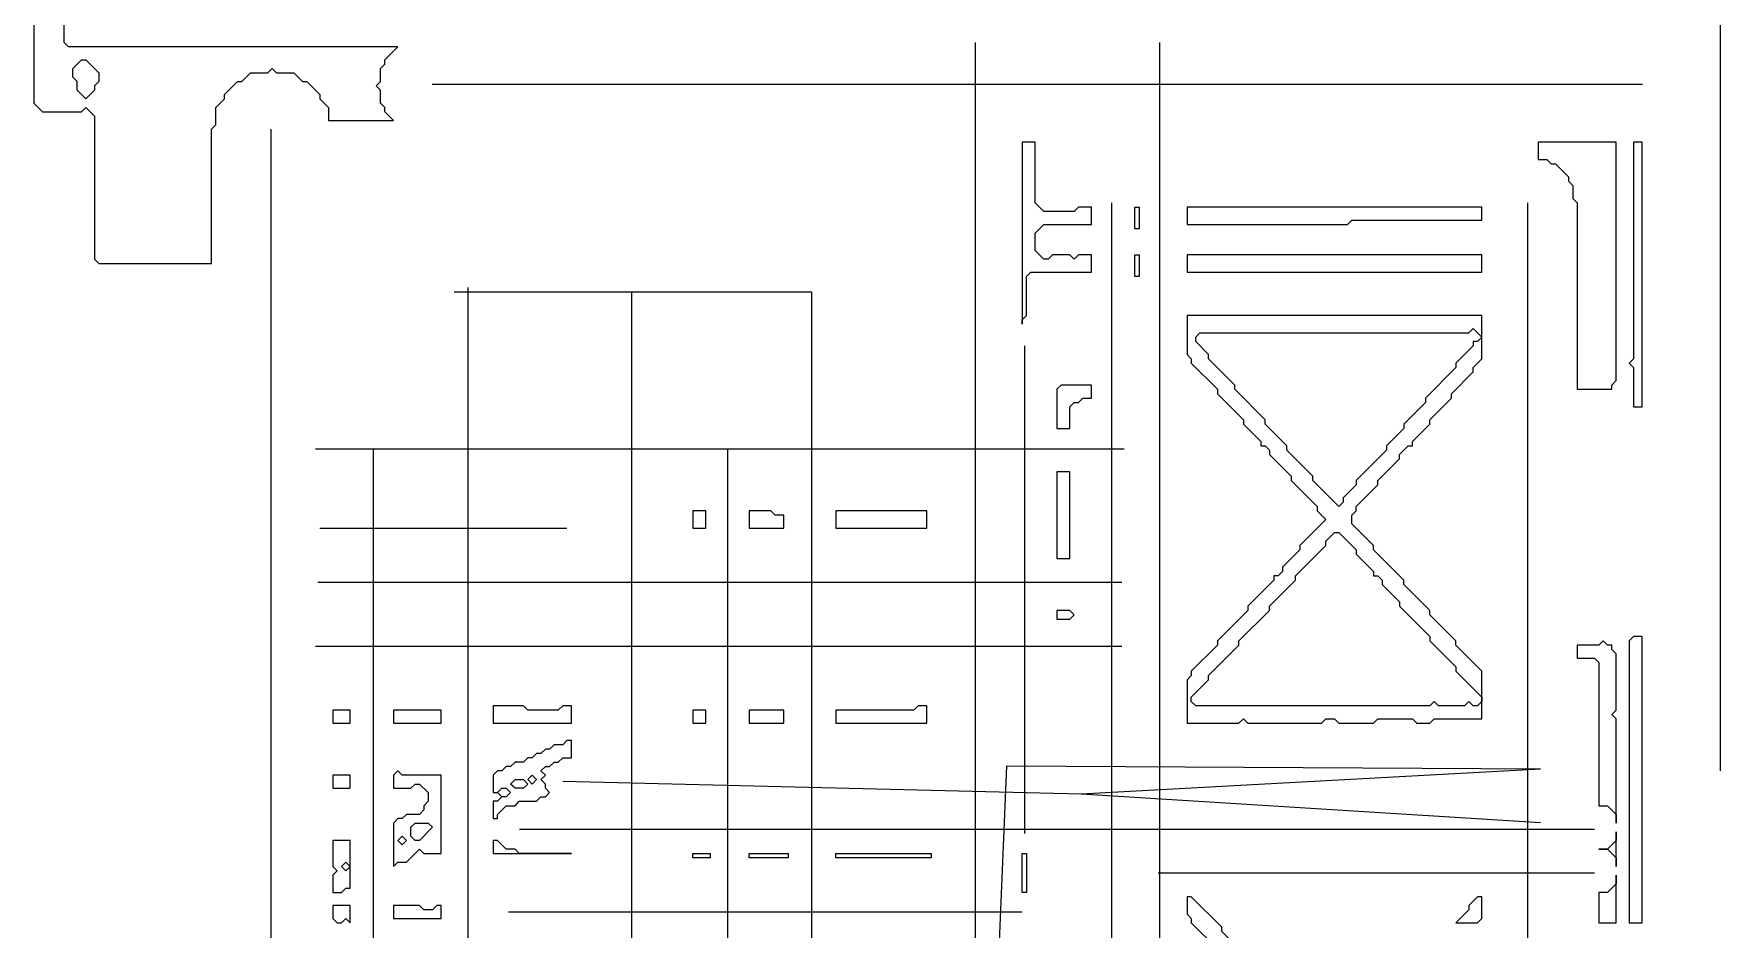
# Model space of a CAD drawing. Header units: millimetres. Extents: x 4 to 412, y 3 to 290.
# Drawn here: x 119.98 to 154.04, y 168.36 to 186.45 of the extents above; entities that cross this region are included whole.
import ezdxf

# ---------------------------------------------------------------- set-up
doc = ezdxf.new("R2010")
doc.units = ezdxf.units.MM
doc.layers.add('TRACE_STRAIGHT', color=5, linetype='Continuous', lineweight=0)
doc.layers.add('TRACE_TEXT_SYMBOL', color=6, linetype='Continuous', lineweight=0)

msp = doc.modelspace()

# ---------------------------------------------------------------- linework, layer by layer
at = {"layer": 'TRACE_STRAIGHT', "color": 5}
for p, q in [((154.043, 192.05), (154.043, 171.558)), ((138.992, 186.271), (138.992, 144.498)), ((142.714, 186.27), (142.714, 147.825)), ((128.024, 185.43), (152.475, 185.43)), ((124.768, 184.522), (124.768, 155.357)), ((141.75, 183.031), (141.75, 147.826)), ((150.152, 183.03), (150.152, 146.159)), ((128.472, 181.237), (135.685, 181.237)), ((128.742, 181.323), (128.742, 162.45)), ((132.051, 181.237), (132.051, 151.941)), ((135.685, 181.237), (135.685, 161.837)), ((139.988, 180.14), (139.988, 170.298)), ((125.668, 178.061), (142.001, 178.061)), ((126.835, 178.061), (126.835, 164.771)), ((133.989, 178.061), (133.989, 163.239)), ((125.757, 176.462), (130.748, 176.462)), ((125.713, 175.368), (141.958, 175.368)), ((125.669, 174.076), (141.958, 174.076)), ((130.663, 171.355), (141.133, 171.097)), ((139.293, 163.469), (139.634, 171.664)), ((139.634, 171.664), (150.409, 171.599)), ((141.133, 171.097), (150.409, 171.599)), ((141.133, 171.097), (150.409, 170.517)), ((129.786, 170.384), (151.504, 170.384)), ((142.692, 169.504), (151.504, 169.504)), ((129.566, 168.712), (139.944, 168.712))]:
    msp.add_line(p, q, dxfattribs=at)
at = {"layer": 'TRACE_TEXT_SYMBOL', "color": 6}
for points in [[(119.977, 187.146), (119.977, 185.045), (120.152, 184.869), (120.94, 184.869), (121.028, 184.957), (121.203, 184.782), (121.203, 181.892), (121.29, 181.804), (123.567, 181.804), (123.567, 184.519), (123.655, 184.607), (123.655, 184.957), (123.83, 185.132), (123.83, 185.22), (124.093, 185.482), (124.18, 185.482), (124.356, 185.658), (124.706, 185.658), (124.793, 185.745), (124.881, 185.658), (125.231, 185.658), (125.406, 185.482), (125.494, 185.482), (125.757, 185.22), (125.757, 185.132), (125.932, 184.957), (125.932, 184.694), (127.245, 184.694), (127.07, 184.869), (127.07, 184.957), (126.983, 185.045), (126.983, 185.307), (126.895, 185.395), (126.983, 185.482), (126.983, 185.745), (127.07, 185.833), (127.07, 185.92), (127.333, 186.183), (120.677, 186.183), (120.59, 186.271), (120.59, 187.146)], [(143.272, 180.753), (143.272, 179.965), (143.359, 179.878), (143.359, 179.79), (143.885, 179.265), (143.885, 179.177), (144.41, 178.652), (144.41, 178.564), (144.76, 178.214), (144.76, 178.126), (144.848, 178.126), (144.935, 178.039), (144.935, 177.951), (145.373, 177.513), (145.373, 177.426), (145.899, 176.9), (145.899, 176.813), (146.074, 176.637), (145.549, 176.112), (145.549, 176.024), (145.198, 175.674), (145.198, 175.587), (145.111, 175.499), (145.023, 175.499), (145.023, 175.411), (144.498, 174.886), (144.498, 174.798), (143.885, 174.185), (143.885, 174.098), (143.359, 173.572), (143.359, 173.485), (143.272, 173.397), (143.272, 172.521), (144.322, 172.521), (144.41, 172.609), (144.498, 172.521), (145.986, 172.521), (146.074, 172.609), (146.249, 172.609), (146.337, 172.521), (147.037, 172.521), (147.125, 172.609), (147.825, 172.609), (147.913, 172.521), (148.176, 172.521), (148.263, 172.609), (149.227, 172.609), (149.227, 173.572), (148.701, 174.098), (148.701, 174.185), (148.176, 174.711), (148.176, 174.798), (147.65, 175.324), (147.65, 175.411), (147.037, 176.024), (147.037, 176.112), (146.599, 176.55), (146.599, 176.725), (146.687, 176.813), (146.687, 176.9), (147.125, 177.338), (147.125, 177.426), (147.563, 177.863), (147.563, 177.951)], [(147.563, 177.951), (147.738, 178.126), (147.825, 178.126), (147.825, 178.214), (148.176, 178.564), (148.176, 178.652), (148.614, 179.089), (148.614, 179.177), (149.051, 179.615), (149.051, 179.703), (149.227, 179.878), (149.227, 180.753), (143.272, 180.753)]]:
    msp.add_lwpolyline(points, dxfattribs=at)
for points in [[(120.94, 185.92), (121.028, 185.92), (121.29, 185.658), (121.29, 185.482), (121.203, 185.395), (121.203, 185.307), (121.028, 185.132), (120.853, 185.307), (120.853, 185.482), (120.765, 185.57), (120.765, 185.745)], [(139.944, 184.256), (139.944, 180.578), (139.944, 180.666), (140.031, 180.753), (140.031, 181.542), (140.119, 181.629), (141.345, 181.629), (141.345, 181.979), (141.082, 181.979), (140.995, 181.892), (140.907, 181.979), (140.557, 181.979), (140.469, 181.892), (140.382, 181.892), (140.206, 182.067), (140.206, 182.417), (140.382, 182.592), (141.345, 182.592), (141.345, 182.943), (141.082, 182.943), (140.995, 182.855), (140.382, 182.855), (140.206, 183.03), (140.206, 184.256)], [(150.365, 184.256), (150.365, 183.906), (150.54, 183.906), (150.628, 183.818), (150.715, 183.818), (150.978, 183.556), (150.978, 183.468), (151.066, 183.381), (151.066, 183.118), (151.153, 183.03), (151.153, 179.265), (151.854, 179.265), (151.854, 179.352), (151.941, 179.44), (151.941, 184.256)], [(152.292, 184.256), (152.292, 179.878), (152.204, 179.79), (152.292, 179.703), (152.292, 178.914), (152.467, 178.914), (152.467, 184.256)], [(142.221, 182.943), (142.308, 182.943), (142.308, 182.505), (142.221, 182.505)], [(143.272, 182.943), (143.272, 182.592), (146.512, 182.592), (146.599, 182.68), (149.227, 182.68), (149.227, 182.943)], [(142.221, 181.979), (142.308, 181.979), (142.308, 181.542), (142.221, 181.542)], [(143.272, 181.979), (143.272, 181.629), (149.227, 181.629), (149.227, 181.979)], [(148.964, 180.403), (149.051, 180.491), (149.227, 180.316), (149.139, 180.228), (149.051, 180.228), (149.051, 180.14), (148.701, 179.79), (148.701, 179.703), (148.088, 179.089), (148.088, 179.002), (147.65, 178.564), (147.65, 178.476), (147.3, 178.126), (147.3, 178.039), (146.687, 177.426), (146.687, 177.338), (146.424, 177.075), (146.424, 176.988), (146.337, 176.9), (145.811, 177.426), (145.811, 177.513), (145.286, 178.039), (145.286, 178.126), (144.848, 178.564), (144.848, 178.652), (144.235, 179.265), (144.235, 179.352), (143.709, 179.878), (143.709, 179.965), (143.447, 180.228), (143.447, 180.316), (143.534, 180.403)], [(140.732, 179.352), (140.644, 179.265), (140.644, 178.476), (140.907, 178.476), (140.907, 178.914), (140.995, 179.002), (141.082, 179.002), (141.17, 179.089), (141.345, 179.089), (141.345, 179.352)], [(140.644, 177.601), (140.644, 175.849), (140.907, 175.849), (140.907, 177.601)], [(133.288, 176.813), (133.288, 176.462), (133.551, 176.462), (133.551, 176.813)], [(134.427, 176.813), (134.427, 176.462), (135.127, 176.462), (135.127, 176.725), (134.952, 176.725), (134.864, 176.813)], [(136.178, 176.813), (136.178, 176.462), (138.017, 176.462), (138.017, 176.813)], [(146.249, 176.375), (146.337, 176.375), (146.687, 176.024), (146.687, 175.937), (147.037, 175.587), (147.037, 175.499), (147.125, 175.499), (147.212, 175.411), (147.212, 175.324), (147.563, 174.973), (147.563, 174.886), (148.176, 174.273), (148.176, 174.185), (148.701, 173.66), (148.701, 173.572), (149.227, 173.047), (149.227, 172.959), (149.139, 172.872), (149.051, 172.872), (148.964, 172.959), (148.876, 172.872), (148.351, 172.872), (148.263, 172.959), (148.176, 172.872), (143.447, 172.872), (143.359, 172.959), (143.359, 173.047), (143.709, 173.397), (143.709, 173.485), (144.322, 174.098), (144.322, 174.185), (144.935, 174.798), (144.935, 174.886), (145.461, 175.411), (145.461, 175.499), (146.074, 176.112), (146.074, 176.2)], [(140.644, 174.798), (140.644, 174.623), (140.907, 174.623), (140.995, 174.711), (140.907, 174.798)], [(151.679, 174.185), (151.591, 174.098), (151.153, 174.098), (151.153, 173.835), (151.504, 173.835), (151.591, 173.747), (151.591, 170.857), (151.766, 170.857), (151.941, 170.682), (151.941, 170.507), (151.941, 172.609), (151.854, 172.697), (151.941, 172.784), (151.941, 173.923), (151.854, 174.01), (151.854, 174.098), (151.766, 174.098)], [(152.292, 174.273), (152.204, 174.185), (152.204, 168.493), (152.467, 168.493), (152.467, 174.273)], [(126.019, 172.784), (126.019, 172.521), (126.37, 172.521), (126.37, 172.784)], [(127.245, 172.784), (127.245, 172.521), (128.209, 172.521), (128.209, 172.784)], [(129.26, 172.872), (129.26, 172.521), (130.836, 172.521), (130.836, 172.872), (130.661, 172.872), (130.573, 172.784), (129.96, 172.784), (129.873, 172.872)], [(133.288, 172.784), (133.288, 172.521), (133.551, 172.521), (133.551, 172.784)], [(134.427, 172.784), (134.427, 172.521), (135.127, 172.521), (135.127, 172.784)], [(137.842, 172.872), (137.754, 172.784), (136.178, 172.784), (136.178, 172.521), (138.017, 172.521), (138.017, 172.872)], [(130.748, 172.171), (130.661, 172.084), (130.486, 172.084), (130.398, 171.996), (130.311, 171.996), (130.223, 171.908), (130.135, 171.908), (130.048, 171.821), (129.96, 171.821), (129.873, 171.733), (129.698, 171.733), (129.61, 171.646), (129.522, 171.646), (129.435, 171.558), (129.347, 171.558), (129.26, 171.471), (129.26, 171.12), (129.347, 171.12), (129.435, 171.033), (129.347, 170.945), (129.26, 170.945), (129.26, 170.595), (129.347, 170.595), (129.347, 170.682), (129.522, 170.857), (129.698, 170.857), (129.785, 170.945), (130.135, 170.945), (130.223, 171.033), (130.311, 171.033), (130.398, 171.12), (130.311, 171.208), (130.311, 171.295), (130.223, 171.383), (130.311, 171.471), (130.223, 171.558), (130.311, 171.646), (130.398, 171.646), (130.486, 171.733), (130.573, 171.733), (130.661, 171.821), (130.836, 171.821), (130.836, 172.171)], [(126.019, 171.471), (126.019, 171.208), (126.37, 171.208), (126.37, 171.471)], [(127.333, 171.558), (127.245, 171.471), (127.245, 171.208), (127.596, 171.208), (127.683, 171.295), (127.771, 171.295), (127.946, 171.12), (127.946, 170.945), (127.859, 170.857), (127.859, 170.77), (127.771, 170.682), (127.508, 170.682), (127.421, 170.595), (127.333, 170.595), (127.245, 170.507), (127.245, 169.631), (127.333, 169.719), (127.508, 169.719), (127.771, 169.982), (127.859, 169.894), (128.209, 169.894), (128.209, 171.471), (127.421, 171.471)], [(129.61, 171.295), (129.698, 171.383), (129.873, 171.383), (129.96, 171.295), (129.873, 171.208), (129.698, 171.208)], [(129.96, 171.383), (130.048, 171.471), (130.135, 171.383), (130.048, 171.295)], [(129.347, 171.12), (129.435, 171.208), (129.522, 171.208), (129.61, 171.12), (129.522, 171.033), (129.435, 171.033)], [(127.596, 170.42), (127.683, 170.507), (127.946, 170.507), (128.034, 170.42), (127.771, 170.157), (127.683, 170.157), (127.596, 170.244)], [(126.019, 170.157), (126.019, 169.631), (126.107, 169.544), (126.019, 169.456), (126.019, 169.106), (126.195, 169.106), (126.282, 169.194), (126.37, 169.194), (126.37, 170.157)], [(127.333, 170.157), (127.421, 170.244), (127.508, 170.157), (127.421, 170.069)], [(129.26, 170.157), (129.26, 169.894), (130.836, 169.894), (129.785, 169.894), (129.698, 169.982), (129.522, 169.982), (129.347, 170.157)], [(151.941, 170.332), (151.941, 170.157), (151.766, 169.982), (151.591, 169.982), (151.766, 169.982), (151.941, 169.807), (151.941, 169.631)], [(126.195, 169.631), (126.282, 169.719), (126.37, 169.631), (126.282, 169.544)], [(133.288, 169.894), (133.638, 169.894), (133.638, 169.807), (133.288, 169.807)], [(134.427, 169.894), (135.215, 169.894), (135.215, 169.807), (134.427, 169.807)], [(136.178, 169.894), (138.105, 169.894), (138.105, 169.807), (136.178, 169.807)], [(139.944, 169.894), (140.031, 169.894), (140.031, 169.106), (139.944, 169.106)], [(151.941, 169.456), (151.941, 169.281), (151.766, 169.106), (151.591, 169.106), (151.591, 168.493), (151.941, 168.493)], [(143.272, 169.018), (143.272, 168.668), (143.359, 168.581), (143.359, 168.493), (143.885, 167.968), (144.235, 167.968), (144.235, 168.055), (143.972, 168.318), (143.972, 168.405), (143.359, 169.018)], [(149.139, 169.018), (148.964, 168.843), (148.964, 168.756), (148.701, 168.493), (149.139, 168.493), (149.227, 168.581), (149.227, 169.018)], [(126.019, 168.843), (126.019, 168.581), (126.107, 168.493), (126.195, 168.493), (126.282, 168.581), (126.37, 168.493), (126.37, 168.843)], [(127.245, 168.843), (127.245, 168.581), (128.209, 168.581), (128.209, 168.843), (128.121, 168.843), (128.034, 168.756), (127.859, 168.756), (127.771, 168.843)]]:
    msp.add_lwpolyline(points, close=True, dxfattribs=at)

doc.saveas('drawing.dxf')
